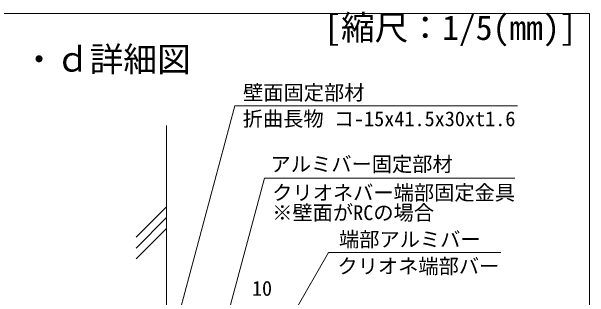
# Model space of a CAD drawing. Units: millimetres on the paper, with parts at other scales. Extents: x -195 to 195, y -135 to 132.
# Drawn here: x -44.85 to -2, y 9.88 to 31.07 of the extents above; entities that cross this region are included whole.
import ezdxf
from ezdxf.enums import TextEntityAlignment as Align

# ---------------------------------------------------------------- set-up
doc = ezdxf.new("R2010")
doc.units = ezdxf.units.MM
for name, color, linetype, lineweight in [('3-5_寸法', 4, 'Continuous', 9), ('3-6_文字', 7, 'Continuous', 18), ('3-9_躯体他', 4, 'Continuous', 9), ('F-3_野縁', 3, 'Continuous', 18)]:
    doc.layers.add(name, color=color, linetype=linetype, lineweight=lineweight)
doc.layers.add('F-6_文字', color=7, linetype='Continuous')
doc.styles.add('ＭＳ ゴシック', font='')
doc.styles.get('ＭＳ ゴシック').set_extended_font_data('MS Gothic')

msp = doc.modelspace()

# ---------------------------------------------------------------- linework, layer by layer
at = {"layer": '3-6_文字'}
for p, q in [((-28.3, 24.088), (-33.179, 5.88)), ((-28.3, 24.088), (-7.332, 24.088)), ((-21.36, 13.204), (-28.953, 0.051)), ((-21.36, 13.204), (-8.571, 13.204))]:
    msp.add_line(p, q, dxfattribs=at)
msp.add_lwpolyline([(-7.54, 18.711), (-26.099, 18.711), (-29.767, 5.021)], dxfattribs=at)
at = {"layer": '3-9_躯体他'}
for p, q in [((-33.353, 22.631), (-33.353, -9.853)), ((-33.353, 16.59), (-35.603, 14.34)), ((-33.353, 15.795), (-35.603, 13.545)), ((-33.353, 14.999), (-35.603, 12.749))]:
    msp.add_line(p, q, dxfattribs=at)
at = {"layer": 'F-3_野縁'}
for p, q in [((-191, 30.912), (-2, 30.912)), ((-2, 30.912), (-2, -23.241))]:
    msp.add_line(p, q, dxfattribs=at)

# ---------------------------------------------------------------- texts
at = {"layer": '3-5_寸法', "style": 'ＭＳ ゴシック'}
msp.add_text('10', height=1.1, dxfattribs=at).set_placement((-27.029, 9.678), align=Align.BOTTOM_LEFT)
at = {"layer": '3-6_文字', "style": 'ＭＳ ゴシック'}
for s, height, p in [('・ｄ詳細図', 1.833, (-44.064, 26.069)), ('壁面固定部材', 1.1, (-27.686, 24.182)), ('折曲長物 コ-15x41.5x30xt1.6', 1.1, (-27.712, 22.242)), ('アルミバー固定部材', 1.1, (-25.644, 18.885)), ('クリオネバー端部固定金具', 1.1, (-25.523, 16.769)), ('※壁面がRCの場合', 1.1, (-25.523, 15.283)), ('端部アルミバー', 1.1, (-20.57, 13.308)), ('クリオネ端部バー', 1.1, (-20.685, 11.322))]:
    msp.add_text(s, height=height, dxfattribs=at).set_placement(p, align=Align.BOTTOM_LEFT)
at = {"layer": 'F-6_文字', "style": 'ＭＳ ゴシック'}
msp.add_text('[縮尺：1/5(mm)]', height=1.833, dxfattribs=at).set_placement((-21.673, 28.412), align=Align.BOTTOM_LEFT)

doc.saveas('drawing.dxf')
